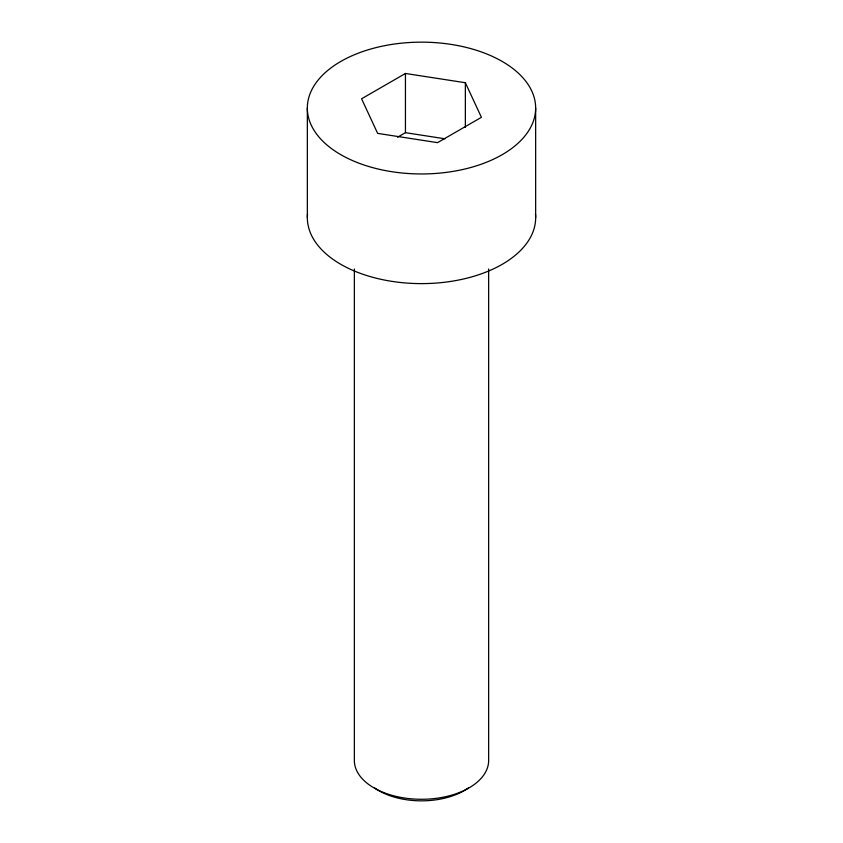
<?xml version="1.0" encoding="UTF-8"?>
<svg xmlns="http://www.w3.org/2000/svg" width="843" height="843" viewBox="0 0 843 843"><rect width="100%" height="100%" fill="white"/><g stroke="black" fill="none" stroke-linecap="round" stroke-linejoin="round"><path stroke-width="1.26" d="M405.441 73.467L361.584 98.789L377.643 133.384L437.559 142.646L481.416 117.325L465.357 82.73L405.441 73.467L405.441 132.678L397.569 137.219M405.441 132.678L444.967 138.789M535.653 108.052A114.153 65.902 0 0 1 364.418 165.133A114.153 65.902 0 0 1 364.418 50.98A114.153 65.902 0 0 1 535.653 108.052L535.653 217.715M488.645 268.97L488.645 760.512A67.145 38.767 0 0 1 421.5 799.28A67.145 38.767 0 0 1 354.355 760.512L354.355 268.97M465.357 82.73L465.357 127.472M307.347 108.052L307.347 217.715M535.474 214.038A114.153 65.902 0 0 1 421.5 283.617A114.153 65.902 0 0 1 307.526 214.038M468.413 787.931A60.38 34.858 0 0 1 374.587 787.931"/></g></svg>
